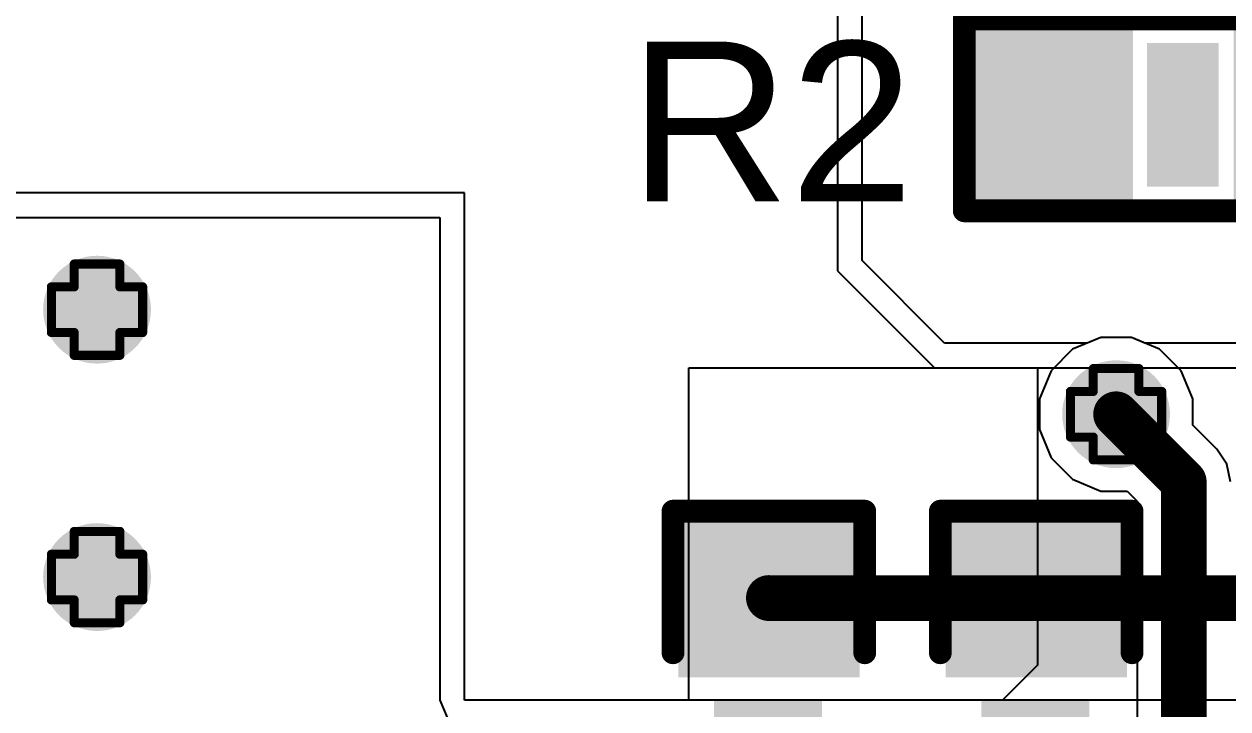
# Model space of a CAD drawing. Header units: inches. Extents: x -25 to 271, y -41 to 15.
# Drawn here: x -14 to -7.3, y -13.73 to -9.92 of the extents above; entities that cross this region are included whole.
import ezdxf

# ---------------------------------------------------------------- set-up
doc = ezdxf.new("R2010")
doc.units = ezdxf.units.IN
for name, color, linetype in [('Bottom Layer', 5, 'Continuous'), ('Drill Drawing', 1, 'Continuous'), ('Top Glue Points', 56, 'Continuous'), ('Top Layer', 1, 'Continuous'), ('Top Overlay', 2, 'Continuous'), ('Top Paste', 8, 'Continuous'), ('Top Solder', 216, 'Continuous'), ('Via Holes', 16, 'Continuous')]:
    doc.layers.add(name, color=color, linetype=linetype)
doc.styles.add('Arial', font='', dxfattribs={"height": 0.2})
doc.styles.get('Arial').set_extended_font_data('Arial')

# ---------------------------------------------------------------- blocks, each defined once
blk = doc.blocks.new('CAP_0603_27')
at = {"layer": 'Top Layer'}
for points in [[(-0.381, 0.4445), (-0.381, -0.4445), (-1.143, -0.4445), (-1.143, 0.4445)], [(1.143, 0.4445), (1.143, -0.4445), (0.381, -0.4445), (0.381, 0.4445)]]:
    blk.add_hatch(color=1, dxfattribs=at).paths.add_polyline_path(points)
at = {"layer": 'Top Paste'}
for points in [[(-0.381, 0.4445), (-0.381, -0.4445), (-1.143, -0.4445), (-1.143, 0.4445)], [(1.143, 0.4445), (1.143, -0.4445), (0.381, -0.4445), (0.381, 0.4445)]]:
    blk.add_hatch(color=8, dxfattribs=at).paths.add_polyline_path(points)
at = {"layer": 'Top Solder'}
for points in [[(-0.321, 0.5045), (-0.321, -0.5045), (-1.203, -0.5045), (-1.203, 0.5045)], [(1.203, 0.5045), (1.203, -0.5045), (0.321, -0.5045), (0.321, 0.5045)]]:
    blk.add_hatch(color=216, dxfattribs=at).paths.add_polyline_path(points)
at = {"layer": 'Top Overlay'}
for points in [[(-1.2446, 0.5334, 0.127, 0.127, 0), (-0.4572, 0.5334, 0.127, 0.127, 0)], [(-1.2446, 0.5334, 0.127, 0.127, 0), (-1.2446, -0.5334, 0.127, 0.127, 0)], [(0.4572, 0.5334, 0.127, 0.127, 0), (1.2446, 0.5334, 0.127, 0.127, 0)], [(1.2446, 0.5334, 0.127, 0.127, 0), (1.2446, -0.5334, 0.127, 0.127, 0)], [(-1.2446, -0.5334, 0.127, 0.127, 0), (-0.4572, -0.5334, 0.127, 0.127, 0)], [(0.4572, -0.5334, 0.127, 0.127, 0), (1.2446, -0.5334, 0.127, 0.127, 0)]]:
    blk.add_lwpolyline(points, format="xyseb", dxfattribs=at)
for points in [[(-1.2764, 0.5334, 0.0635, 0.0635, 1), (-1.2128, 0.5334, 0.0635, 0.0635, 1)], [(-1.2764, 0.5334, 0.0635, 0.0635, 1), (-1.2128, 0.5334, 0.0635, 0.0635, 1)], [(-0.4889, 0.5334, 0.0635, 0.0635, 1), (-0.4254, 0.5334, 0.0635, 0.0635, 1)], [(0.4254, 0.5334, 0.0635, 0.0635, 1), (0.4889, 0.5334, 0.0635, 0.0635, 1)], [(1.2128, 0.5334, 0.0635, 0.0635, 1), (1.2764, 0.5334, 0.0635, 0.0635, 1)], [(1.2128, 0.5334, 0.0635, 0.0635, 1), (1.2764, 0.5334, 0.0635, 0.0635, 1)], [(-1.2764, -0.5334, 0.0635, 0.0635, 1), (-1.2128, -0.5334, 0.0635, 0.0635, 1)], [(-1.2764, -0.5334, 0.0635, 0.0635, 1), (-1.2128, -0.5334, 0.0635, 0.0635, 1)], [(-0.4889, -0.5334, 0.0635, 0.0635, 1), (-0.4254, -0.5334, 0.0635, 0.0635, 1)], [(0.4254, -0.5334, 0.0635, 0.0635, 1), (0.4889, -0.5334, 0.0635, 0.0635, 1)], [(1.2128, -0.5334, 0.0635, 0.0635, 1), (1.2764, -0.5334, 0.0635, 0.0635, 1)], [(1.2128, -0.5334, 0.0635, 0.0635, 1), (1.2764, -0.5334, 0.0635, 0.0635, 1)]]:
    blk.add_lwpolyline(points, format="xyseb", close=True, dxfattribs=at)
blk = doc.blocks.new('CAP_0603_28')
at = {"layer": 'Top Layer'}
for points in [[(-0.381, 0.4445), (-0.381, -0.4445), (-1.143, -0.4445), (-1.143, 0.4445)], [(1.143, 0.4445), (1.143, -0.4445), (0.381, -0.4445), (0.381, 0.4445)]]:
    blk.add_hatch(color=1, dxfattribs=at).paths.add_polyline_path(points)
at = {"layer": 'Top Paste'}
for points in [[(-0.381, 0.4445), (-0.381, -0.4445), (-1.143, -0.4445), (-1.143, 0.4445)], [(1.143, 0.4445), (1.143, -0.4445), (0.381, -0.4445), (0.381, 0.4445)]]:
    blk.add_hatch(color=8, dxfattribs=at).paths.add_polyline_path(points)
at = {"layer": 'Top Solder'}
for points in [[(-0.321, 0.5045), (-0.321, -0.5045), (-1.203, -0.5045), (-1.203, 0.5045)], [(1.203, 0.5045), (1.203, -0.5045), (0.321, -0.5045), (0.321, 0.5045)]]:
    blk.add_hatch(color=216, dxfattribs=at).paths.add_polyline_path(points)
at = {"layer": 'Top Overlay'}
for points in [[(-1.2446, 0.5334, 0.127, 0.127, 0), (-0.4572, 0.5334, 0.127, 0.127, 0)], [(-1.2446, 0.5334, 0.127, 0.127, 0), (-1.2446, -0.5334, 0.127, 0.127, 0)], [(0.4572, 0.5334, 0.127, 0.127, 0), (1.2446, 0.5334, 0.127, 0.127, 0)], [(1.2446, 0.5334, 0.127, 0.127, 0), (1.2446, -0.5334, 0.127, 0.127, 0)], [(-1.2446, -0.5334, 0.127, 0.127, 0), (-0.4572, -0.5334, 0.127, 0.127, 0)], [(0.4572, -0.5334, 0.127, 0.127, 0), (1.2446, -0.5334, 0.127, 0.127, 0)]]:
    blk.add_lwpolyline(points, format="xyseb", dxfattribs=at)
for points in [[(-1.2764, 0.5334, 0.0635, 0.0635, 1), (-1.2128, 0.5334, 0.0635, 0.0635, 1)], [(-1.2764, 0.5334, 0.0635, 0.0635, 1), (-1.2128, 0.5334, 0.0635, 0.0635, 1)], [(-0.4889, 0.5334, 0.0635, 0.0635, 1), (-0.4254, 0.5334, 0.0635, 0.0635, 1)], [(0.4254, 0.5334, 0.0635, 0.0635, 1), (0.4889, 0.5334, 0.0635, 0.0635, 1)], [(1.2128, 0.5334, 0.0635, 0.0635, 1), (1.2764, 0.5334, 0.0635, 0.0635, 1)], [(1.2128, 0.5334, 0.0635, 0.0635, 1), (1.2764, 0.5334, 0.0635, 0.0635, 1)], [(-1.2764, -0.5334, 0.0635, 0.0635, 1), (-1.2128, -0.5334, 0.0635, 0.0635, 1)], [(-1.2764, -0.5334, 0.0635, 0.0635, 1), (-1.2128, -0.5334, 0.0635, 0.0635, 1)], [(-0.4889, -0.5334, 0.0635, 0.0635, 1), (-0.4254, -0.5334, 0.0635, 0.0635, 1)], [(0.4254, -0.5334, 0.0635, 0.0635, 1), (0.4889, -0.5334, 0.0635, 0.0635, 1)], [(1.2128, -0.5334, 0.0635, 0.0635, 1), (1.2764, -0.5334, 0.0635, 0.0635, 1)], [(1.2128, -0.5334, 0.0635, 0.0635, 1), (1.2764, -0.5334, 0.0635, 0.0635, 1)]]:
    blk.add_lwpolyline(points, format="xyseb", close=True, dxfattribs=at)
blk = doc.blocks.new('RES_0603_103')
at = {"layer": 'Top Layer'}
for points in [[(-0.381, 0.4445), (-0.381, -0.4445), (-1.143, -0.4445), (-1.143, 0.4445)], [(1.143, 0.4445), (1.143, -0.4445), (0.381, -0.4445), (0.381, 0.4445)]]:
    blk.add_hatch(color=1, dxfattribs=at).paths.add_polyline_path(points)
at = {"layer": 'Top Paste'}
for points in [[(-0.381, 0.4445), (-0.381, -0.4445), (-1.143, -0.4445), (-1.143, 0.4445)], [(1.143, 0.4445), (1.143, -0.4445), (0.381, -0.4445), (0.381, 0.4445)]]:
    blk.add_hatch(color=8, dxfattribs=at).paths.add_polyline_path(points)
at = {"layer": 'Top Solder'}
for points in [[(-0.2794, 0.5461), (-0.2794, -0.5461), (-1.2446, -0.5461), (-1.2446, 0.5461)], [(1.2446, 0.5461), (1.2446, -0.5461), (0.2794, -0.5461), (0.2794, 0.5461)]]:
    blk.add_hatch(color=216, dxfattribs=at).paths.add_polyline_path(points)
at = {"layer": 'Top Overlay'}
for points in [[(-1.2192, 0.5334, 0.127, 0.127, 0), (-1.2192, -0.5334, 0.127, 0.127, 0)], [(1.2192, 0.5334, 0.127, 0.127, 0), (-1.2192, 0.5334, 0.127, 0.127, 0)], [(1.2192, 0.5334, 0.127, 0.127, 0), (1.2192, -0.5334, 0.127, 0.127, 0)], [(1.2192, -0.5334, 0.127, 0.127, 0), (-1.2192, -0.5334, 0.127, 0.127, 0)]]:
    blk.add_lwpolyline(points, format="xyseb", dxfattribs=at)
for points in [[(-1.25095, 0.5334, 0.0635, 0.0635, 1), (-1.18745, 0.5334, 0.0635, 0.0635, 1)], [(-1.25095, 0.5334, 0.0635, 0.0635, 1), (-1.18745, 0.5334, 0.0635, 0.0635, 1)], [(1.18745, 0.5334, 0.0635, 0.0635, 1), (1.25095, 0.5334, 0.0635, 0.0635, 1)], [(1.18745, 0.5334, 0.0635, 0.0635, 1), (1.25095, 0.5334, 0.0635, 0.0635, 1)], [(-1.25095, -0.5334, 0.0635, 0.0635, 1), (-1.18745, -0.5334, 0.0635, 0.0635, 1)], [(-1.25095, -0.5334, 0.0635, 0.0635, 1), (-1.18745, -0.5334, 0.0635, 0.0635, 1)], [(1.18745, -0.5334, 0.0635, 0.0635, 1), (1.25095, -0.5334, 0.0635, 0.0635, 1)], [(1.18745, -0.5334, 0.0635, 0.0635, 1), (1.25095, -0.5334, 0.0635, 0.0635, 1)]]:
    blk.add_lwpolyline(points, format="xyseb", close=True, dxfattribs=at)

msp = doc.modelspace()

# ---------------------------------------------------------------- hatches: boundary and pattern name
at = {"layer": 'Bottom Layer'}
h = msp.add_hatch(color=5, dxfattribs=at)
edge = h.paths.add_edge_path()
edge.add_arc((-13.5934, -11.513), 0.3, 0, 360)
h = msp.add_hatch(color=5, dxfattribs=at)
edge = h.paths.add_edge_path()
edge.add_arc((-7.9233, -12.0946), 0.3, 0, 360)
h = msp.add_hatch(color=5, dxfattribs=at)
edge = h.paths.add_edge_path()
edge.add_arc((-13.5934, -13.0004), 0.3, 0, 360)
at = {"layer": 'Top Glue Points'}
for points in [[(-7.7521, -10.0294), (-7.7521, -10.8295), (-7.3523, -10.8295), (-7.3523, -10.0294)], [(-9.5601, -14.0785), (-9.5601, -13.6787), (-10.16, -13.6787), (-10.16, -14.0785)], [(-8.0726, -14.0785), (-8.0726, -13.6787), (-8.6726, -13.6787), (-8.6726, -14.0785)]]:
    msp.add_hatch(color=56, dxfattribs=at).paths.add_polyline_path(points)
at = {"layer": 'Top Layer'}
h = msp.add_hatch(color=1, dxfattribs=at)
edge = h.paths.add_edge_path()
edge.add_arc((-13.5934, -11.513), 0.3, 0, 360)
h = msp.add_hatch(color=1, dxfattribs=at)
edge = h.paths.add_edge_path()
edge.add_arc((-7.9233, -12.0946), 0.3, 0, 360)
h = msp.add_hatch(color=1, dxfattribs=at)
edge = h.paths.add_edge_path()
edge.add_arc((-13.5934, -13.0004), 0.3, 0, 360)
at = {"layer": 'Via Holes'}
h = msp.add_hatch(color=7, dxfattribs=at)
edge = h.paths.add_edge_path()
edge.add_arc((-13.5934, -11.513), 0.15, 0, 360)
h = msp.add_hatch(color=7, dxfattribs=at)
edge = h.paths.add_edge_path()
edge.add_arc((-7.9233, -12.0946), 0.15, 0, 360)
h = msp.add_hatch(color=7, dxfattribs=at)
edge = h.paths.add_edge_path()
edge.add_arc((-13.5934, -13.0004), 0.15, 0, 360)

# ---------------------------------------------------------------- linework, layer by layer
at = {"layer": 'Bottom Layer'}
for p, q in [((-8.0082, -11.6676), (-8.1652, -11.7326)), ((-7.8383, -11.6676), (-8.0082, -11.6676)), ((-7.6814, -11.7326), (-7.8383, -11.6676)), ((-8.1652, -11.7326), (-8.2853, -11.8527)), ((-7.5613, -11.8527), (-7.6814, -11.7326)), ((-8.2853, -11.8527), (-8.3503, -12.0096)), ((-7.4963, -12.0096), (-7.5613, -11.8527)), ((-8.3503, -12.0096), (-8.3503, -12.1795)), ((-7.4963, -12.1553), (-7.4963, -12.0096)), ((-8.3503, -12.1795), (-8.2853, -12.3364)), ((-7.3632, -12.2884), (-7.4963, -12.1553)), ((-7.3071, -12.3724), (-7.3632, -12.2884)), ((-8.2853, -12.3364), (-8.1652, -12.4566)), ((-7.2874, -12.4715), (-7.3071, -12.3724)), ((-8.1652, -12.4566), (-8.0082, -12.5216)), ((-8.0082, -12.5216), (-7.8625, -12.5216)), ((-7.8625, -12.5216), (-7.8053, -12.5788)), ((-7.8053, -12.5788), (-7.8053, -16.4307))]:
    msp.add_line(p, q, dxfattribs=at)
for points in [[(-7.9233, -12.0946, 0.254, 0.254, 0), (-7.5464, -12.4715, 0.254, 0.254, 0)], [(-7.5464, -16.538, 0.254, 0.254, 0), (-7.5464, -12.4715, 0.254, 0.254, 0)]]:
    msp.add_lwpolyline(points, format="xyseb", dxfattribs=at)
for points in [[(-7.9868, -12.0946, 0.127, 0.127, 1), (-7.8598, -12.0946, 0.127, 0.127, 1)], [(-7.6099, -12.4715, 0.127, 0.127, 1), (-7.4829, -12.4715, 0.127, 0.127, 1)], [(-7.6099, -12.4715, 0.127, 0.127, 1), (-7.4829, -12.4715, 0.127, 0.127, 1)]]:
    msp.add_lwpolyline(points, format="xyseb", close=True, dxfattribs=at)
at = {"layer": 'Drill Drawing'}
for points in [[(-13.7204, -11.386, 0.0508, 0.0508, 0), (-13.7204, -11.259, 0.0508, 0.0508, 0)], [(-13.7204, -11.259, 0.0508, 0.0508, 0), (-13.4664, -11.259, 0.0508, 0.0508, 0)], [(-13.4664, -11.386, 0.0508, 0.0508, 0), (-13.4664, -11.259, 0.0508, 0.0508, 0)], [(-13.8474, -11.64, 0.0508, 0.0508, 0), (-13.8474, -11.386, 0.0508, 0.0508, 0)], [(-13.8474, -11.386, 0.0508, 0.0508, 0), (-13.7204, -11.386, 0.0508, 0.0508, 0)], [(-13.4664, -11.386, 0.0508, 0.0508, 0), (-13.3394, -11.386, 0.0508, 0.0508, 0)], [(-13.3394, -11.64, 0.0508, 0.0508, 0), (-13.3394, -11.386, 0.0508, 0.0508, 0)], [(-13.8474, -11.64, 0.0508, 0.0508, 0), (-13.7204, -11.64, 0.0508, 0.0508, 0)], [(-13.7204, -11.767, 0.0508, 0.0508, 0), (-13.7204, -11.64, 0.0508, 0.0508, 0)], [(-13.4664, -11.64, 0.0508, 0.0508, 0), (-13.3394, -11.64, 0.0508, 0.0508, 0)], [(-13.4664, -11.767, 0.0508, 0.0508, 0), (-13.4664, -11.64, 0.0508, 0.0508, 0)], [(-13.7204, -11.767, 0.0508, 0.0508, 0), (-13.4664, -11.767, 0.0508, 0.0508, 0)], [(-8.0503, -11.9676, 0.0508, 0.0508, 0), (-8.0503, -11.8406, 0.0508, 0.0508, 0)], [(-8.0503, -11.8406, 0.0508, 0.0508, 0), (-7.7963, -11.8406, 0.0508, 0.0508, 0)], [(-7.7963, -11.9676, 0.0508, 0.0508, 0), (-7.7963, -11.8406, 0.0508, 0.0508, 0)], [(-8.1773, -12.2216, 0.0508, 0.0508, 0), (-8.1773, -11.9676, 0.0508, 0.0508, 0)], [(-8.1773, -11.9676, 0.0508, 0.0508, 0), (-8.0503, -11.9676, 0.0508, 0.0508, 0)], [(-7.7963, -11.9676, 0.0508, 0.0508, 0), (-7.6693, -11.9676, 0.0508, 0.0508, 0)], [(-7.6693, -12.2216, 0.0508, 0.0508, 0), (-7.6693, -11.9676, 0.0508, 0.0508, 0)], [(-8.1773, -12.2216, 0.0508, 0.0508, 0), (-8.0503, -12.2216, 0.0508, 0.0508, 0)], [(-8.0503, -12.3486, 0.0508, 0.0508, 0), (-8.0503, -12.2216, 0.0508, 0.0508, 0)], [(-7.7963, -12.2216, 0.0508, 0.0508, 0), (-7.6693, -12.2216, 0.0508, 0.0508, 0)], [(-7.7963, -12.3486, 0.0508, 0.0508, 0), (-7.7963, -12.2216, 0.0508, 0.0508, 0)], [(-8.0503, -12.3486, 0.0508, 0.0508, 0), (-7.7963, -12.3486, 0.0508, 0.0508, 0)], [(-13.7204, -12.8734, 0.0508, 0.0508, 0), (-13.7204, -12.7464, 0.0508, 0.0508, 0)], [(-13.7204, -12.7464, 0.0508, 0.0508, 0), (-13.4664, -12.7464, 0.0508, 0.0508, 0)], [(-13.4664, -12.8734, 0.0508, 0.0508, 0), (-13.4664, -12.7464, 0.0508, 0.0508, 0)], [(-13.8474, -13.1274, 0.0508, 0.0508, 0), (-13.8474, -12.8734, 0.0508, 0.0508, 0)], [(-13.8474, -12.8734, 0.0508, 0.0508, 0), (-13.7204, -12.8734, 0.0508, 0.0508, 0)], [(-13.4664, -12.8734, 0.0508, 0.0508, 0), (-13.3394, -12.8734, 0.0508, 0.0508, 0)], [(-13.3394, -13.1274, 0.0508, 0.0508, 0), (-13.3394, -12.8734, 0.0508, 0.0508, 0)], [(-13.8474, -13.1274, 0.0508, 0.0508, 0), (-13.7204, -13.1274, 0.0508, 0.0508, 0)], [(-13.7204, -13.2544, 0.0508, 0.0508, 0), (-13.7204, -13.1274, 0.0508, 0.0508, 0)], [(-13.4664, -13.1274, 0.0508, 0.0508, 0), (-13.3394, -13.1274, 0.0508, 0.0508, 0)], [(-13.4664, -13.2544, 0.0508, 0.0508, 0), (-13.4664, -13.1274, 0.0508, 0.0508, 0)], [(-13.7204, -13.2544, 0.0508, 0.0508, 0), (-13.4664, -13.2544, 0.0508, 0.0508, 0)]]:
    msp.add_lwpolyline(points, format="xyseb", dxfattribs=at)
for points in [[(-13.7331, -11.259, 0.0254, 0.0254, 1), (-13.7077, -11.259, 0.0254, 0.0254, 1)], [(-13.7331, -11.259, 0.0254, 0.0254, 1), (-13.7077, -11.259, 0.0254, 0.0254, 1)], [(-13.4791, -11.259, 0.0254, 0.0254, 1), (-13.4537, -11.259, 0.0254, 0.0254, 1)], [(-13.4791, -11.259, 0.0254, 0.0254, 1), (-13.4537, -11.259, 0.0254, 0.0254, 1)], [(-13.8601, -11.386, 0.0254, 0.0254, 1), (-13.8347, -11.386, 0.0254, 0.0254, 1)], [(-13.8601, -11.386, 0.0254, 0.0254, 1), (-13.8347, -11.386, 0.0254, 0.0254, 1)], [(-13.7331, -11.386, 0.0254, 0.0254, 1), (-13.7077, -11.386, 0.0254, 0.0254, 1)], [(-13.7331, -11.386, 0.0254, 0.0254, 1), (-13.7077, -11.386, 0.0254, 0.0254, 1)], [(-13.4791, -11.386, 0.0254, 0.0254, 1), (-13.4537, -11.386, 0.0254, 0.0254, 1)], [(-13.4791, -11.386, 0.0254, 0.0254, 1), (-13.4537, -11.386, 0.0254, 0.0254, 1)], [(-13.3521, -11.386, 0.0254, 0.0254, 1), (-13.3267, -11.386, 0.0254, 0.0254, 1)], [(-13.3521, -11.386, 0.0254, 0.0254, 1), (-13.3267, -11.386, 0.0254, 0.0254, 1)], [(-13.8601, -11.64, 0.0254, 0.0254, 1), (-13.8347, -11.64, 0.0254, 0.0254, 1)], [(-13.8601, -11.64, 0.0254, 0.0254, 1), (-13.8347, -11.64, 0.0254, 0.0254, 1)], [(-13.7331, -11.64, 0.0254, 0.0254, 1), (-13.7077, -11.64, 0.0254, 0.0254, 1)], [(-13.7331, -11.64, 0.0254, 0.0254, 1), (-13.7077, -11.64, 0.0254, 0.0254, 1)], [(-13.4791, -11.64, 0.0254, 0.0254, 1), (-13.4537, -11.64, 0.0254, 0.0254, 1)], [(-13.4791, -11.64, 0.0254, 0.0254, 1), (-13.4537, -11.64, 0.0254, 0.0254, 1)], [(-13.3521, -11.64, 0.0254, 0.0254, 1), (-13.3267, -11.64, 0.0254, 0.0254, 1)], [(-13.3521, -11.64, 0.0254, 0.0254, 1), (-13.3267, -11.64, 0.0254, 0.0254, 1)], [(-13.7331, -11.767, 0.0254, 0.0254, 1), (-13.7077, -11.767, 0.0254, 0.0254, 1)], [(-13.7331, -11.767, 0.0254, 0.0254, 1), (-13.7077, -11.767, 0.0254, 0.0254, 1)], [(-13.4791, -11.767, 0.0254, 0.0254, 1), (-13.4537, -11.767, 0.0254, 0.0254, 1)], [(-13.4791, -11.767, 0.0254, 0.0254, 1), (-13.4537, -11.767, 0.0254, 0.0254, 1)], [(-8.063, -11.8406, 0.0254, 0.0254, 1), (-8.0376, -11.8406, 0.0254, 0.0254, 1)], [(-8.063, -11.8406, 0.0254, 0.0254, 1), (-8.0376, -11.8406, 0.0254, 0.0254, 1)], [(-7.809, -11.8406, 0.0254, 0.0254, 1), (-7.7836, -11.8406, 0.0254, 0.0254, 1)], [(-7.809, -11.8406, 0.0254, 0.0254, 1), (-7.7836, -11.8406, 0.0254, 0.0254, 1)], [(-8.19, -11.9676, 0.0254, 0.0254, 1), (-8.1646, -11.9676, 0.0254, 0.0254, 1)], [(-8.19, -11.9676, 0.0254, 0.0254, 1), (-8.1646, -11.9676, 0.0254, 0.0254, 1)], [(-8.063, -11.9676, 0.0254, 0.0254, 1), (-8.0376, -11.9676, 0.0254, 0.0254, 1)], [(-8.063, -11.9676, 0.0254, 0.0254, 1), (-8.0376, -11.9676, 0.0254, 0.0254, 1)], [(-7.809, -11.9676, 0.0254, 0.0254, 1), (-7.7836, -11.9676, 0.0254, 0.0254, 1)], [(-7.809, -11.9676, 0.0254, 0.0254, 1), (-7.7836, -11.9676, 0.0254, 0.0254, 1)], [(-7.682, -11.9676, 0.0254, 0.0254, 1), (-7.6566, -11.9676, 0.0254, 0.0254, 1)], [(-7.682, -11.9676, 0.0254, 0.0254, 1), (-7.6566, -11.9676, 0.0254, 0.0254, 1)], [(-8.19, -12.2216, 0.0254, 0.0254, 1), (-8.1646, -12.2216, 0.0254, 0.0254, 1)], [(-8.19, -12.2216, 0.0254, 0.0254, 1), (-8.1646, -12.2216, 0.0254, 0.0254, 1)], [(-8.063, -12.2216, 0.0254, 0.0254, 1), (-8.0376, -12.2216, 0.0254, 0.0254, 1)], [(-8.063, -12.2216, 0.0254, 0.0254, 1), (-8.0376, -12.2216, 0.0254, 0.0254, 1)], [(-7.809, -12.2216, 0.0254, 0.0254, 1), (-7.7836, -12.2216, 0.0254, 0.0254, 1)], [(-7.809, -12.2216, 0.0254, 0.0254, 1), (-7.7836, -12.2216, 0.0254, 0.0254, 1)], [(-7.682, -12.2216, 0.0254, 0.0254, 1), (-7.6566, -12.2216, 0.0254, 0.0254, 1)], [(-7.682, -12.2216, 0.0254, 0.0254, 1), (-7.6566, -12.2216, 0.0254, 0.0254, 1)], [(-8.063, -12.3486, 0.0254, 0.0254, 1), (-8.0376, -12.3486, 0.0254, 0.0254, 1)], [(-8.063, -12.3486, 0.0254, 0.0254, 1), (-8.0376, -12.3486, 0.0254, 0.0254, 1)], [(-7.809, -12.3486, 0.0254, 0.0254, 1), (-7.7836, -12.3486, 0.0254, 0.0254, 1)], [(-7.809, -12.3486, 0.0254, 0.0254, 1), (-7.7836, -12.3486, 0.0254, 0.0254, 1)], [(-13.7331, -12.7464, 0.0254, 0.0254, 1), (-13.7077, -12.7464, 0.0254, 0.0254, 1)], [(-13.7331, -12.7464, 0.0254, 0.0254, 1), (-13.7077, -12.7464, 0.0254, 0.0254, 1)], [(-13.4791, -12.7464, 0.0254, 0.0254, 1), (-13.4537, -12.7464, 0.0254, 0.0254, 1)], [(-13.4791, -12.7464, 0.0254, 0.0254, 1), (-13.4537, -12.7464, 0.0254, 0.0254, 1)], [(-13.8601, -12.8734, 0.0254, 0.0254, 1), (-13.8347, -12.8734, 0.0254, 0.0254, 1)], [(-13.8601, -12.8734, 0.0254, 0.0254, 1), (-13.8347, -12.8734, 0.0254, 0.0254, 1)], [(-13.7331, -12.8734, 0.0254, 0.0254, 1), (-13.7077, -12.8734, 0.0254, 0.0254, 1)], [(-13.7331, -12.8734, 0.0254, 0.0254, 1), (-13.7077, -12.8734, 0.0254, 0.0254, 1)], [(-13.4791, -12.8734, 0.0254, 0.0254, 1), (-13.4537, -12.8734, 0.0254, 0.0254, 1)], [(-13.4791, -12.8734, 0.0254, 0.0254, 1), (-13.4537, -12.8734, 0.0254, 0.0254, 1)], [(-13.3521, -12.8734, 0.0254, 0.0254, 1), (-13.3267, -12.8734, 0.0254, 0.0254, 1)], [(-13.3521, -12.8734, 0.0254, 0.0254, 1), (-13.3267, -12.8734, 0.0254, 0.0254, 1)], [(-13.8601, -13.1274, 0.0254, 0.0254, 1), (-13.8347, -13.1274, 0.0254, 0.0254, 1)], [(-13.8601, -13.1274, 0.0254, 0.0254, 1), (-13.8347, -13.1274, 0.0254, 0.0254, 1)], [(-13.7331, -13.1274, 0.0254, 0.0254, 1), (-13.7077, -13.1274, 0.0254, 0.0254, 1)], [(-13.7331, -13.1274, 0.0254, 0.0254, 1), (-13.7077, -13.1274, 0.0254, 0.0254, 1)], [(-13.4791, -13.1274, 0.0254, 0.0254, 1), (-13.4537, -13.1274, 0.0254, 0.0254, 1)], [(-13.4791, -13.1274, 0.0254, 0.0254, 1), (-13.4537, -13.1274, 0.0254, 0.0254, 1)], [(-13.3521, -13.1274, 0.0254, 0.0254, 1), (-13.3267, -13.1274, 0.0254, 0.0254, 1)], [(-13.3521, -13.1274, 0.0254, 0.0254, 1), (-13.3267, -13.1274, 0.0254, 0.0254, 1)], [(-13.7331, -13.2544, 0.0254, 0.0254, 1), (-13.7077, -13.2544, 0.0254, 0.0254, 1)], [(-13.7331, -13.2544, 0.0254, 0.0254, 1), (-13.7077, -13.2544, 0.0254, 0.0254, 1)], [(-13.4791, -13.2544, 0.0254, 0.0254, 1), (-13.4537, -13.2544, 0.0254, 0.0254, 1)], [(-13.4791, -13.2544, 0.0254, 0.0254, 1), (-13.4537, -13.2544, 0.0254, 0.0254, 1)]]:
    msp.add_lwpolyline(points, format="xyseb", close=True, dxfattribs=at)
at = {"layer": 'Top Layer'}
for p, q in [((-9.4742, -4.6228), (-9.4742, -11.2965)), ((-9.3367, -11.2395), (-9.3367, -6.0419)), ((-11.5487, -10.863), (-14.859, -10.863)), ((-11.5487, -13.6852), (-11.5487, -10.863)), ((-14.8021, -11.0005), (-11.6862, -11.0005)), ((-11.6862, -11.0005), (-11.6862, -13.6852)), ((-8.8773, -11.6989), (-9.3367, -11.2395)), ((-9.4742, -11.2965), (-8.9343, -11.8364)), ((-8.0839, -11.6989), (-8.8773, -11.6989)), ((-8.0082, -11.6676), (-8.0839, -11.6989)), ((-7.8383, -11.6676), (-8.0082, -11.6676)), ((-7.7626, -11.6989), (-7.8383, -11.6676)), ((-7.2025, -11.6989), (-7.7626, -11.6989)), ((-10.2997, -13.6852), (-10.2997, -11.8364)), ((-10.2997, -11.8364), (-4.7658, -11.8364)), ((-8.9343, -11.8364), (-8.3614, -11.8364)), ((-8.3614, -11.8364), (-8.3614, -13.4912)), ((-8.3614, -13.4912), (-8.5554, -13.6852)), ((-11.6862, -13.6852), (-11.6459, -13.7824)), ((-8.5554, -13.6852), (-11.5487, -13.6852)), ((-4.2747, -13.6852), (-10.2997, -13.6852))]:
    msp.add_line(p, q, dxfattribs=at)
for points in [[(-9.8552, -13.1166, 0.254, 0.254, 0), (-9.8538, -13.1179, 0.254, 0.254, 0)], [(-9.8538, -13.1179, 0.254, 0.254, 0), (-6.5472, -13.1179, 0.254, 0.254, 0)]]:
    msp.add_lwpolyline(points, format="xyseb", dxfattribs=at)
for points in [[(-9.9187, -13.1166, 0.127, 0.127, 1), (-9.7917, -13.1166, 0.127, 0.127, 1)], [(-9.9173, -13.1179, 0.127, 0.127, 1), (-9.7903, -13.1179, 0.127, 0.127, 1)], [(-9.9173, -13.1179, 0.127, 0.127, 1), (-9.7903, -13.1179, 0.127, 0.127, 1)]]:
    msp.add_lwpolyline(points, format="xyseb", close=True, dxfattribs=at)

# ---------------------------------------------------------------- block references
for name, p, rotation in [('RES_0603_103', (-7.5489, -10.4295), 180), ('CAP_0603_27', (-9.8552, -13.8786), 90), ('CAP_0603_28', (-8.3678, -13.8786), 90)]:
    msp.add_blockref(name, p, dxfattribs=dict(rotation=rotation))

# ---------------------------------------------------------------- texts
at = {"layer": 'Top Overlay', "style": 'Arial'}
msp.add_text('R2', height=0.889, dxfattribs=at).set_placement((-10.6354, -10.9103))

doc.saveas('drawing.dxf')
